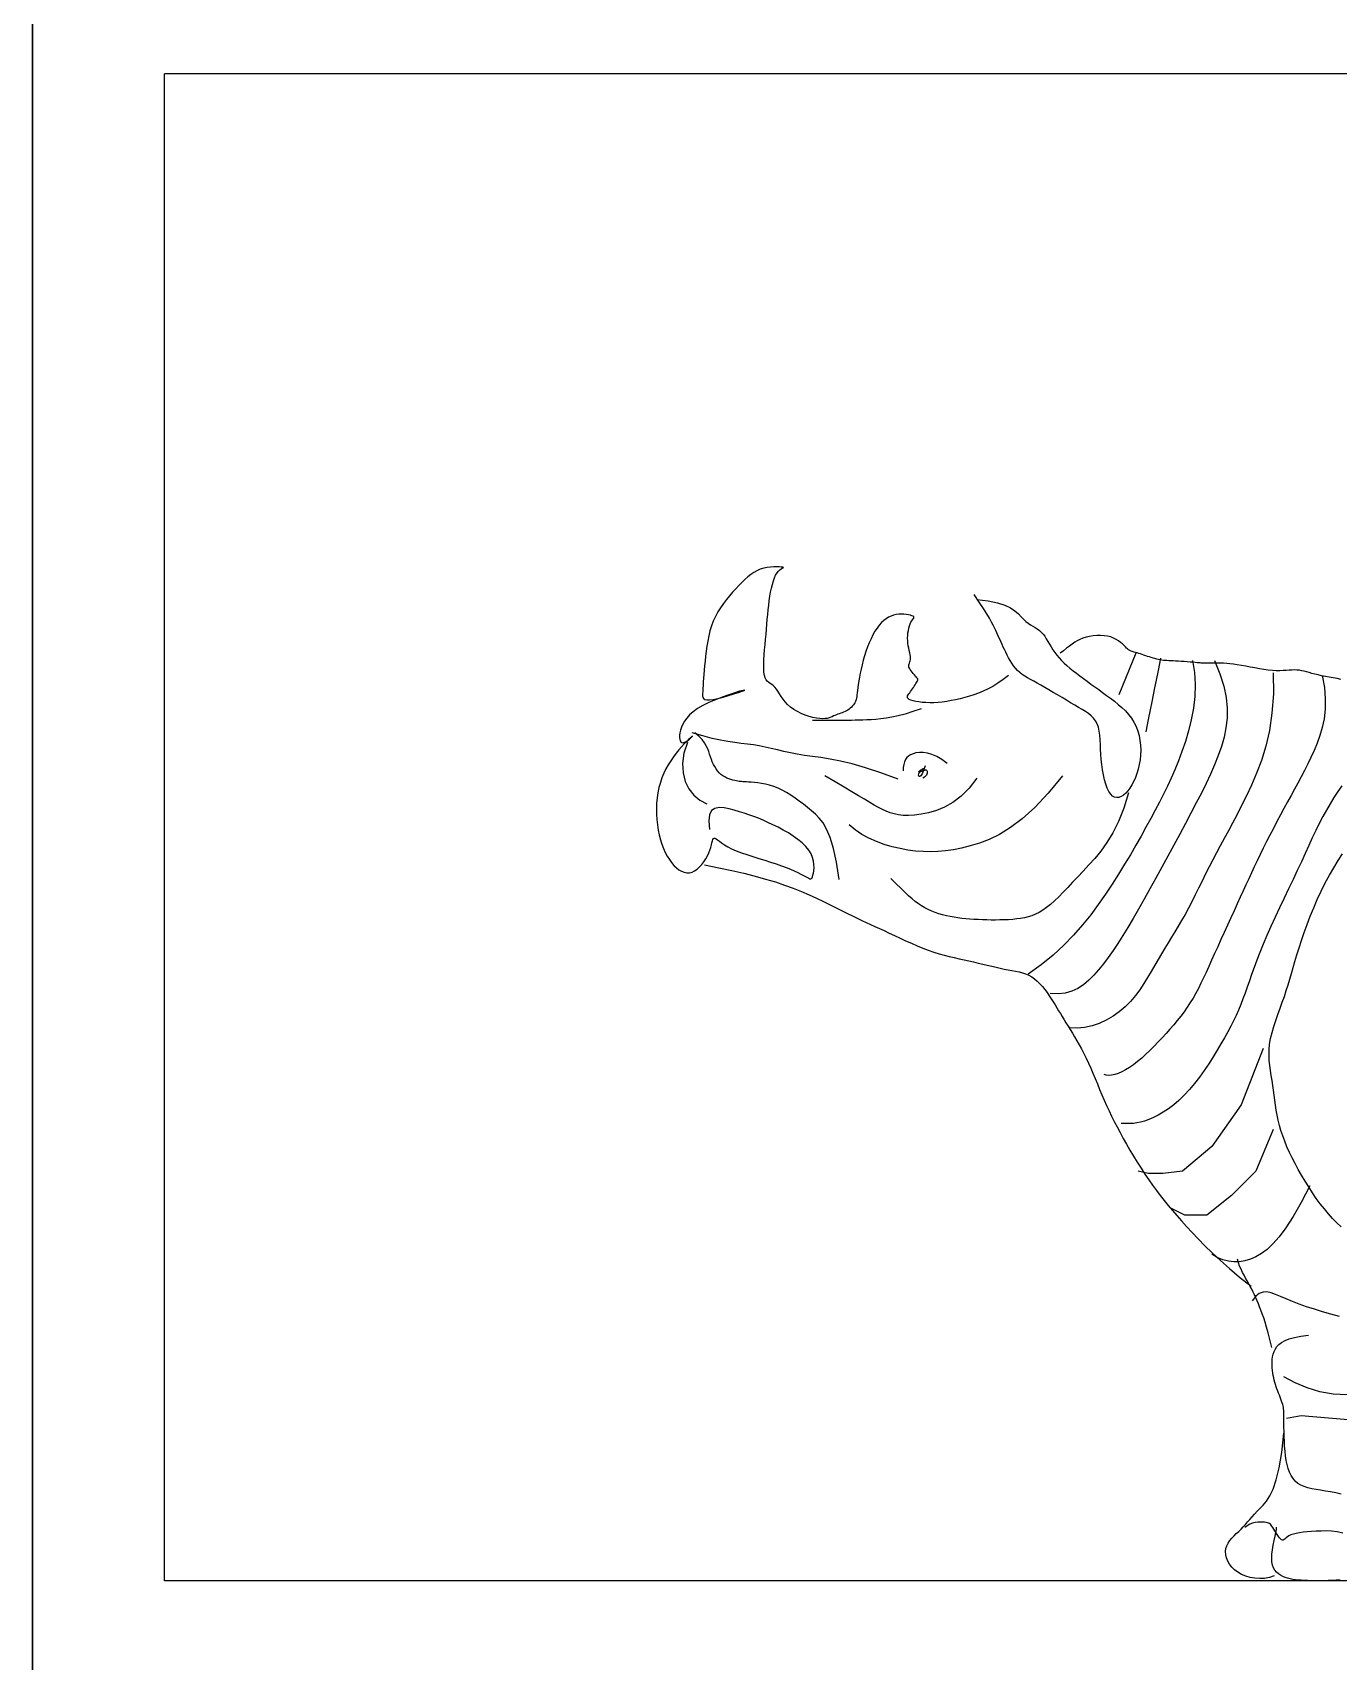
# Model space of a CAD drawing. Extents: x 477 to 4198, y 3437 to 7659.
# Drawn here: x 908.1 to 1145.6, y 5550.5 to 5846.6 of the extents above; entities that cross this region are included whole.
import ezdxf

# ---------------------------------------------------------------- set-up
doc = ezdxf.new("R2010")
doc.units = 0
doc.header["$MEASUREMENT"] = 0
for name, color, linetype in [('3', 3, 'CONTINUOUS'), ('4', 4, 'CONTINUOUS'), ('7', 7, 'CONTINUOUS'), ('K', 7, 'CONTINUOUS'), ('TEXT', 3, 'CONTINUOUS')]:
    doc.layers.add(name, color=color, linetype=linetype)

# ---------------------------------------------------------------- blocks, each defined once
blk = doc.blocks.new('雕像4')
at = {"layer": '3'}
for points in [[(84.23, 286.79), (82.5, 282.67), (81.3, 278.86), (80.56, 275.32), (80.23, 272), (80.28, 268.86), (80.63, 265.86), (81.24, 262.94), (82.07, 260.08), (83.05, 257.21), (84.18, 254.33), (85.43, 251.43), (86.81, 248.48), (88.29, 245.48), (89.88, 242.42), (91.54, 239.27), (93.27, 236.03), (95.07, 232.69), (96.91, 229.28), (98.77, 225.84), (100.65, 222.39), (102.51, 218.98), (104.36, 215.64), (106.17, 212.41), (107.92, 209.32), (109.61, 206.4), (111.23, 203.66), (112.81, 201.08), (114.35, 198.66), (115.86, 196.39), (117.35, 194.27), (118.84, 192.28), (120.34, 190.43), (121.86, 188.71), (123.42, 187.15), (125.07, 185.78), (126.81, 184.63), (128.69, 183.75), (130.74, 183.16), (132.97, 182.89), (135.43, 182.99)], [(91.11, 286.79), (90.47, 283.06), (90.25, 279.32), (90.37, 275.6), (90.8, 271.95), (91.47, 268.37), (92.32, 264.92), (93.3, 261.61), (94.36, 258.49), (95.44, 255.55), (96.55, 252.79), (97.69, 250.16), (98.87, 247.62), (100.09, 245.13), (101.37, 242.64), (102.7, 240.14), (104.1, 237.56), (105.57, 234.88), (107.12, 232.11), (108.74, 229.25), (110.45, 226.31), (112.25, 223.3), (114.15, 220.23), (116.14, 217.12), (118.24, 213.96), (120.45, 210.78), (122.81, 207.58), (125.35, 204.39), (128.13, 201.22), (131.17, 198.09), (134.52, 195.01), (138.22, 192.01), (142.31, 189.09)], [(101.04, 287.55), (101.81, 283.75), (102.41, 280.75), (102.9, 278.3), (103.34, 276.1), (103.78, 273.91), (104.27, 271.45), (104.87, 268.46), (105.63, 264.65)], [(108.69, 289.08), (114.04, 276.1)], [(50.61, 282.21), (49.95, 278.38), (49.68, 274.87), (49.73, 271.65), (50.06, 268.69), (50.62, 265.96), (51.36, 263.43), (52.22, 261.05), (53.15, 258.8), (54.12, 256.65), (55.11, 254.58), (56.12, 252.57), (57.15, 250.6), (58.2, 248.65), (59.26, 246.71), (60.34, 244.76), (61.43, 242.77), (62.54, 240.75), (63.64, 238.69), (64.75, 236.61), (65.84, 234.52), (66.92, 232.44), (67.97, 230.38), (68.99, 228.35), (69.97, 226.36), (70.9, 224.44), (71.8, 222.55), (72.67, 220.68), (73.53, 218.81), (74.39, 216.93), (75.27, 215.01), (76.17, 213.03), (77.1, 210.97), (78.08, 208.83), (79.09, 206.62), (80.12, 204.37), (81.16, 202.1), (82.19, 199.84), (83.21, 197.63), (84.19, 195.48), (85.12, 193.42), (86, 191.47), (86.84, 189.63), (87.64, 187.89), (88.43, 186.23), (89.22, 184.64), (90.03, 183.11), (90.87, 181.63), (91.75, 180.19), (92.68, 178.77), (93.67, 177.37), (94.72, 175.99), (95.81, 174.62), (96.94, 173.27), (98.1, 171.92), (99.31, 170.58), (100.53, 169.25), (101.79, 167.92), (103.06, 166.6), (104.34, 165.31), (105.63, 164.08), (106.92, 162.91), (108.2, 161.82), (109.47, 160.84), (110.72, 159.96), (111.95, 159.22), (113.14, 158.6), (114.27, 158.13), (115.34, 157.78), (116.32, 157.58), (117.21, 157.51), (117.98, 157.58), (118.62, 157.8)], [(65.89, 282.97), (65.86, 276.42), (66.29, 270.46), (67.1, 265.06), (68.22, 260.15), (69.57, 255.71), (71.08, 251.69), (72.65, 248.02), (74.23, 244.68), (75.75, 241.62), (77.19, 238.79), (78.57, 236.16), (79.89, 233.7), (81.16, 231.35), (82.39, 229.1), (83.58, 226.9), (84.74, 224.71), (85.88, 222.51), (86.99, 220.29), (88.09, 218.09), (89.17, 215.9), (90.24, 213.75), (91.3, 211.65), (92.35, 209.62), (93.4, 207.67), (94.45, 205.8), (95.5, 204.01), (96.55, 202.28), (97.6, 200.57), (98.66, 198.88), (99.71, 197.18), (100.76, 195.45), (101.81, 193.67), (102.86, 191.83), (103.94, 189.94), (105.06, 188.02), (106.24, 186.1), (107.51, 184.21), (108.89, 182.37), (110.4, 180.59), (112.06, 178.92), (113.89, 177.36), (115.86, 175.95), (117.95, 174.72), (120.14, 173.7), (122.4, 172.92), (124.7, 172.4), (127.01, 172.19), (129.32, 172.3)], [(44.46, 247.82), (45.72, 245.98), (46.96, 244.11), (48.16, 242.2), (49.33, 240.23), (50.46, 238.19), (51.55, 236.07), (52.63, 233.87), (53.71, 231.58), (54.81, 229.19), (55.94, 226.71), (57.12, 224.11), (58.38, 221.4), (59.7, 218.58), (61.09, 215.68), (62.5, 212.72), (63.92, 209.75), (65.31, 206.79), (66.65, 203.89), (67.91, 201.07), (69.07, 198.38), (70.11, 195.83), (71.03, 193.43), (71.87, 191.15), (72.62, 189), (73.33, 186.95), (74, 185), (74.66, 183.13), (75.32, 181.33), (76, 179.59), (76.71, 177.89), (77.47, 176.21), (78.28, 174.53), (79.14, 172.82), (80.08, 171.06), (81.09, 169.25), (82.19, 167.34), (83.39, 165.34), (84.66, 163.26), (86.02, 161.15), (87.45, 159.04), (88.93, 156.96), (90.47, 154.96), (92.05, 153.06), (93.66, 151.31), (95.29, 149.73), (96.93, 148.32), (98.56, 147.08), (100.17, 146.01), (101.73, 145.09), (103.24, 144.33), (104.67, 143.71), (106.01, 143.23), (107.25, 142.89), (108.38, 142.67), (109.42, 142.54), (110.36, 142.48), (111.21, 142.47), (111.98, 142.49), (112.66, 142.52), (113.27, 142.53)], [(175.67, 271.82), (178.3, 270.9), (180.69, 270.16), (182.86, 269.59), (184.84, 269.16), (186.65, 268.85), (188.31, 268.63), (189.84, 268.49), (191.26, 268.39), (192.6, 268.31), (193.87, 268.26), (195.08, 268.21), (196.25, 268.19), (197.41, 268.17), (198.55, 268.16), (199.71, 268.16), (200.9, 268.16), (202.12, 268.16), (203.35, 268.16), (204.58, 268.16), (205.77, 268.16), (206.89, 268.16), (207.93, 268.16), (208.84, 268.16), (209.61, 268.16)], [(182.87, 249.82), (188.26, 251.86), (193, 253.43), (197.17, 254.61), (200.85, 255.48), (204.1, 256.1), (207, 256.56), (209.62, 256.92), (212.04, 257.27), (214.32, 257.65), (216.48, 258.07), (218.55, 258.51), (220.53, 258.96), (222.46, 259.4), (224.34, 259.81), (226.19, 260.19), (228.02, 260.51), (229.87, 260.77), (231.78, 261), (233.79, 261.25), (235.94, 261.56), (238.3, 261.98), (240.91, 262.55), (243.82, 263.32), (247.07, 264.33)], [(201.21, 218.53), (202.11, 223.94), (203.07, 228.26), (204.09, 231.63), (205.16, 234.23), (206.28, 236.21), (207.45, 237.72), (208.64, 238.92), (209.87, 239.96), (211.13, 240.99), (212.4, 242.01), (213.69, 243), (215, 243.95), (216.32, 244.84), (217.65, 245.66), (218.98, 246.4), (220.32, 247.03), (221.65, 247.54), (222.97, 247.95), (224.25, 248.27), (225.48, 248.5), (226.63, 248.68), (227.7, 248.8), (228.66, 248.88), (229.49, 248.93), (230.19, 248.98), (230.77, 249.01), (231.26, 249.04), (231.69, 249.08), (232.08, 249.12), (232.46, 249.17), (232.86, 249.23), (233.31, 249.31), (233.82, 249.42), (234.39, 249.56), (235, 249.74), (235.63, 249.95), (236.28, 250.21), (236.93, 250.53), (237.56, 250.91), (238.15, 251.35), (238.7, 251.86), (239.2, 252.44), (239.66, 253.07), (240.08, 253.75), (240.47, 254.47), (240.81, 255.23), (241.12, 256.02), (241.4, 256.82), (241.65, 257.64), (241.92, 258.48), (242.25, 259.34), (242.68, 260.24), (243.26, 261.18), (244.02, 262.17), (245.02, 263.22), (246.3, 264.33)], [(248.59, 261.27), (249.68, 257.92), (250.11, 254.75), (249.95, 251.81), (249.26, 249.16), (248.11, 246.82), (246.55, 244.85), (244.66, 243.29), (242.48, 242.19)], [(167.53, 254.73), (169.21, 255.99), (170.81, 256.93), (172.33, 257.58), (173.74, 257.98), (175.05, 258.16), (176.24, 258.17), (177.3, 258.03), (178.23, 257.79), (179.02, 257.46), (179.67, 257.06), (180.2, 256.56), (180.62, 255.97), (180.92, 255.27), (181.13, 254.46), (181.25, 253.52), (181.29, 252.44)], [(174.41, 253.97), (174.95, 252.51), (175.41, 251.52), (175.79, 250.92), (176.1, 250.65), (176.32, 250.65), (176.45, 250.83), (176.49, 251.13), (176.45, 251.49), (176.31, 251.84), (176.1, 252.16), (175.85, 252.45), (175.59, 252.71), (175.33, 252.91), (175.12, 253.07), (174.97, 253.17), (174.92, 253.21), (174.97, 253.17), (175.12, 253.08), (175.33, 252.95), (175.59, 252.79), (175.85, 252.62), (176.1, 252.45), (176.31, 252.31), (176.45, 252.19), (176.5, 252.12), (176.46, 252.09), (176.36, 252.09), (176.21, 252.12), (176.01, 252.18), (175.78, 252.26), (175.54, 252.35), (175.3, 252.44), (175.07, 252.54), (174.85, 252.62), (174.64, 252.69), (174.46, 252.74), (174.29, 252.75), (174.14, 252.72), (174.01, 252.64), (173.9, 252.51), (173.82, 252.31), (173.78, 252.06), (173.79, 251.77), (173.87, 251.45), (174.03, 251.12), (174.29, 250.78), (174.67, 250.46), (175.17, 250.15)], [(131.61, 250.92), (136.06, 245.46), (140.23, 241.02), (144.15, 237.49), (147.82, 234.73), (151.27, 232.63), (154.5, 231.06), (157.54, 229.9), (160.4, 229.04), (163.09, 228.36), (165.64, 227.84), (168.09, 227.47), (170.47, 227.26), (172.8, 227.18), (175.11, 227.25), (177.44, 227.44), (179.82, 227.76), (182.27, 228.21), (184.75, 228.78), (187.22, 229.5), (189.65, 230.37), (192, 231.41), (194.21, 232.63), (196.26, 234.04), (198.1, 235.65)], [(158.36, 250.15), (160.73, 247.05), (163.23, 244.55), (165.8, 242.6), (168.38, 241.13), (170.93, 240.06), (173.38, 239.34), (175.68, 238.89), (177.78, 238.64), (179.64, 238.54), (181.29, 238.57), (182.76, 238.72), (184.1, 238.99), (185.36, 239.36), (186.56, 239.84), (187.76, 240.41), (188.99, 241.06), (190.3, 241.79), (191.74, 242.62), (193.36, 243.58), (195.19, 244.68), (197.3, 245.94), (199.73, 247.38), (202.53, 249.03), (205.74, 250.92)], [(110.98, 245.57), (112.5, 240.78), (114.16, 236.66), (115.93, 233.12), (117.77, 230.08), (119.65, 227.45), (121.54, 225.15), (123.39, 223.1), (125.18, 221.21), (126.87, 219.42), (128.47, 217.71), (129.99, 216.1), (131.43, 214.59), (132.8, 213.2), (134.11, 211.94), (135.37, 210.81), (136.58, 209.83), (137.76, 209), (138.91, 208.31), (140.05, 207.74), (141.18, 207.28), (142.32, 206.92), (143.48, 206.64), (144.66, 206.43), (145.88, 206.27), (147.14, 206.14), (148.45, 206.05), (149.78, 205.98), (151.13, 205.95), (152.5, 205.94), (153.87, 205.94), (155.23, 205.97), (156.58, 206.01), (157.9, 206.07), (159.21, 206.13), (160.49, 206.22), (161.75, 206.33), (163, 206.46), (164.22, 206.62), (165.44, 206.81), (166.64, 207.03), (167.83, 207.29), (169, 207.58), (170.15, 207.92), (171.29, 208.3), (172.4, 208.73), (173.48, 209.21), (174.53, 209.75), (175.55, 210.34), (176.55, 210.99), (177.53, 211.72), (178.54, 212.55), (179.61, 213.5), (180.78, 214.59), (182.06, 215.83), (183.49, 217.25), (185.11, 218.86)], [(69, 165.87), (75.88, 148.31), (85.05, 135.34), (94.22, 127.7), (100.34, 126.94), (104.92, 126.94), (107.98, 127.7)], [(65.95, 140.68), (71.3, 127.7), (78.94, 120.07), (86.58, 113.96), (93.46, 113.96), (98.04, 116.25)], [(54.48, 123.12), (57.21, 117.88), (59.69, 113.55), (61.95, 110.02), (64.04, 107.19), (65.98, 104.97), (67.81, 103.27), (69.57, 101.97), (71.3, 100.99), (73.02, 100.24), (74.73, 99.71), (76.45, 99.42), (78.17, 99.37), (79.89, 99.57), (81.61, 100.02), (83.33, 100.75), (85.05, 101.75)], [(66.37, 72.73), (66.93, 75.13), (67.45, 77.22), (67.95, 79.03), (68.42, 80.6), (68.87, 81.98), (69.3, 83.2), (69.72, 84.3), (70.13, 85.32), (70.53, 86.31), (70.94, 87.26), (71.34, 88.19), (71.75, 89.09), (72.16, 89.98), (72.59, 90.85), (73.04, 91.72), (73.51, 92.58), (73.99, 93.44), (74.49, 94.3), (74.99, 95.19), (75.48, 96.11), (75.94, 97.06), (76.37, 98.05), (76.75, 99.1), (77.07, 100.21)], [(28.93, 61.28), (33.73, 59.41), (38.37, 58.31), (42.86, 57.91), (47.17, 58.13), (51.31, 58.89), (55.26, 60.1), (59.01, 61.69), (62.55, 63.57)], [(38.86, 49.83), (57.2, 51.36), (61.79, 50.6)], [(44.18, 14.8), (45.94, 15.24), (47.67, 15.45), (49.35, 15.5), (50.96, 15.46), (52.49, 15.4), (53.94, 15.32), (55.3, 15.21), (56.55, 15.08), (57.69, 14.92), (58.71, 14.73), (59.6, 14.51), (60.36, 14.24), (60.98, 13.94), (61.48, 13.62), (61.89, 13.3), (62.22, 13.02), (62.49, 12.8), (62.75, 12.65), (63, 12.62), (63.27, 12.72), (63.57, 12.96), (63.91, 13.33), (64.27, 13.8), (64.64, 14.34), (65.01, 14.91), (65.37, 15.49), (65.71, 16.04), (66.02, 16.53), (66.29, 16.95), (66.53, 17.29), (66.77, 17.56), (67.03, 17.77), (67.32, 17.94), (67.67, 18.06), (68.1, 18.15), (68.62, 18.21), (69.24, 18.26), (69.96, 18.27), (70.74, 18.23), (71.56, 18.12), (72.39, 17.91), (73.22, 17.59), (74.01, 17.14), (74.73, 16.53)]]:
    blk.add_lwpolyline(points, dxfattribs=at)
at = {"layer": '7'}
for points in [[(148.43, 282.21), (150.11, 280.88), (151.73, 279.75), (153.3, 278.78), (154.83, 277.96), (156.31, 277.27), (157.77, 276.68), (159.22, 276.17), (160.65, 275.72), (162.08, 275.31), (163.51, 274.94), (164.93, 274.61), (166.34, 274.32), (167.72, 274.08), (169.09, 273.9), (170.43, 273.76), (171.73, 273.69), (173, 273.67), (174.22, 273.7), (175.36, 273.79), (176.41, 273.91), (177.36, 274.07), (178.18, 274.26), (178.86, 274.47), (179.38, 274.7), (179.72, 274.95), (179.91, 275.21), (179.96, 275.48), (179.9, 275.78), (179.75, 276.09), (179.53, 276.43), (179.26, 276.79), (178.97, 277.17), (178.67, 277.59), (178.38, 278.02), (178.1, 278.45), (177.82, 278.88), (177.57, 279.29), (177.34, 279.67), (177.13, 280.01), (176.96, 280.3), (176.83, 280.53), (176.74, 280.71), (176.69, 280.86), (176.69, 280.99), (176.74, 281.13), (176.84, 281.28), (177, 281.46), (177.22, 281.7), (177.49, 282), (177.81, 282.35), (178.15, 282.74), (178.49, 283.16), (178.82, 283.59), (179.1, 284.01), (179.33, 284.42), (179.48, 284.8), (179.54, 285.15), (179.52, 285.46), (179.45, 285.76), (179.34, 286.06), (179.22, 286.38), (179.11, 286.72), (179.03, 287.11), (178.99, 287.55), (179.03, 288.06), (179.12, 288.64), (179.24, 289.27), (179.39, 289.95), (179.55, 290.68), (179.69, 291.43), (179.81, 292.22), (179.89, 293.02), (179.9, 293.84), (179.87, 294.65), (179.79, 295.45), (179.66, 296.22), (179.5, 296.95), (179.31, 297.62), (179.1, 298.22), (178.87, 298.75), (178.62, 299.18), (178.39, 299.53), (178.18, 299.81), (178.02, 300.03), (177.93, 300.22), (177.92, 300.37), (178.01, 300.52), (178.23, 300.66), (178.58, 300.8), (179.06, 300.95), (179.65, 301.08), (180.32, 301.2), (181.05, 301.27), (181.83, 301.3), (182.64, 301.27), (183.45, 301.16), (184.26, 300.98), (185.05, 300.7), (185.83, 300.34), (186.59, 299.88), (187.33, 299.31), (188.05, 298.64), (188.76, 297.86), (189.44, 296.97), (190.09, 295.95), (190.72, 294.84), (191.32, 293.64), (191.89, 292.37), (192.42, 291.05), (192.91, 289.69), (193.36, 288.3), (193.77, 286.92), (194.13, 285.54), (194.44, 284.19), (194.71, 282.89), (194.95, 281.64), (195.14, 280.46), (195.31, 279.37), (195.44, 278.38), (195.55, 277.5), (195.64, 276.75), (195.71, 276.12), (195.77, 275.58), (195.84, 275.12), (195.92, 274.72), (196.02, 274.35), (196.15, 274.02), (196.32, 273.69), (196.53, 273.35), (196.79, 273), (197.08, 272.66), (197.41, 272.32), (197.78, 271.99), (198.16, 271.68), (198.57, 271.4), (198.99, 271.14), (199.43, 270.92), (199.87, 270.73), (200.32, 270.55), (200.77, 270.4), (201.23, 270.24), (201.68, 270.09), (202.12, 269.92), (202.56, 269.74), (202.98, 269.54), (203.42, 269.33), (203.88, 269.13), (204.39, 268.95), (204.96, 268.8), (205.62, 268.71), (206.38, 268.68), (207.27, 268.73), (208.29, 268.87), (209.42, 269.1), (210.62, 269.43), (211.86, 269.84), (213.09, 270.33), (214.29, 270.91), (215.42, 271.56), (216.44, 272.29), (217.33, 273.08), (218.09, 273.92), (218.76, 274.79), (219.34, 275.64), (219.86, 276.47), (220.35, 277.24), (220.81, 277.93), (221.28, 278.52), (221.77, 278.99), (222.26, 279.37), (222.75, 279.7), (223.22, 280.03), (223.66, 280.41), (224.04, 280.86), (224.36, 281.45), (224.59, 282.21), (224.74, 283.17), (224.8, 284.32), (224.8, 285.62), (224.74, 287.04), (224.63, 288.57), (224.5, 290.15), (224.36, 291.78), (224.21, 293.4), (224.07, 295.01), (223.94, 296.6), (223.81, 298.16), (223.68, 299.69), (223.55, 301.18), (223.4, 302.65), (223.24, 304.09), (223.06, 305.49), (222.86, 306.85), (222.63, 308.16), (222.38, 309.41), (222.09, 310.58), (221.78, 311.65), (221.43, 312.61), (221.06, 313.44), (220.64, 314.14), (220.2, 314.69), (219.76, 315.1), (219.34, 315.4), (218.99, 315.6), (218.73, 315.74), (218.6, 315.82), (218.63, 315.87), (218.86, 315.92), (219.3, 315.97), (219.94, 316.02), (220.73, 316.04), (221.65, 316.03), (222.65, 315.97), (223.71, 315.83), (224.8, 315.61), (225.87, 315.28), (226.89, 314.84), (227.88, 314.29), (228.84, 313.64), (229.78, 312.9), (230.71, 312.07), (231.63, 311.17), (232.56, 310.2), (233.51, 309.18), (234.47, 308.1), (235.44, 306.98), (236.41, 305.81), (237.34, 304.58), (238.24, 303.3), (239.08, 301.97), (239.84, 300.58), (240.51, 299.13), (241.08, 297.62), (241.56, 296.07), (241.95, 294.49), (242.26, 292.9), (242.52, 291.3), (242.73, 289.72), (242.91, 288.17), (243.06, 286.66), (243.2, 285.21), (243.32, 283.83), (243.44, 282.52), (243.54, 281.29), (243.63, 280.14), (243.71, 279.08), (243.77, 278.11), (243.82, 277.25), (243.86, 276.49), (243.84, 275.85), (243.74, 275.33), (243.51, 274.93), (243.11, 274.66), (242.5, 274.53), (241.65, 274.54), (240.51, 274.7), (239.08, 275.01), (237.46, 275.43), (235.76, 275.91), (234.13, 276.41), (232.68, 276.87), (231.54, 277.26), (230.84, 277.53), (230.71, 277.63), (231.22, 277.53), (232.31, 277.23), (233.84, 276.77), (235.69, 276.17), (237.74, 275.44), (239.86, 274.62), (241.93, 273.73), (243.82, 272.8), (245.45, 271.83), (246.8, 270.85), (247.9, 269.87), (248.79, 268.88), (249.49, 267.91), (250.02, 266.96), (250.42, 266.04), (250.7, 265.16), (250.9, 264.33), (251.01, 263.56), (251.04, 262.88), (250.99, 262.29), (250.85, 261.81), (250.63, 261.46), (250.33, 261.26), (249.94, 261.22), (249.47, 261.35), (248.96, 261.61), (248.44, 261.95), (247.95, 262.33), (247.52, 262.7), (247.2, 263.01), (247.01, 263.21), (247.01, 263.26), (247.21, 263.11), (247.59, 262.78), (248.13, 262.28), (248.79, 261.63), (249.55, 260.86), (250.38, 259.96), (251.24, 258.98), (252.1, 257.91), (252.95, 256.79), (253.76, 255.6), (254.54, 254.35), (255.26, 253.05), (255.92, 251.68), (256.51, 250.26), (257.02, 248.77), (257.45, 247.23), (257.79, 245.63), (258.03, 243.98), (258.18, 242.3), (258.25, 240.61), (258.23, 238.92), (258.13, 237.25), (257.96, 235.6), (257.71, 234), (257.39, 232.45), (257, 230.98), (256.55, 229.57), (256.04, 228.24), (255.47, 227), (254.86, 225.84), (254.2, 224.78), (253.5, 223.82), (252.77, 222.97), (252.01, 222.24), (251.22, 221.63), (250.42, 221.17), (249.6, 220.85), (248.78, 220.69), (247.95, 220.7), (247.14, 220.89), (246.33, 221.27), (245.55, 221.81), (244.8, 222.48), (244.1, 223.26), (243.44, 224.12), (242.86, 225.03), (242.34, 225.95), (241.91, 226.87), (241.58, 227.76), (241.32, 228.59), (241.11, 229.35), (240.94, 230.02), (240.79, 230.59), (240.64, 231.02), (240.47, 231.32), (240.26, 231.45), (239.99, 231.42), (239.64, 231.22), (239.19, 230.9), (238.62, 230.47), (237.91, 229.95), (237.05, 229.38), (236.01, 228.77), (234.78, 228.15), (233.34, 227.53), (231.73, 226.93), (230, 226.33), (228.17, 225.74), (226.31, 225.16), (224.45, 224.59), (222.63, 224.01), (220.9, 223.44), (219.29, 222.87), (217.82, 222.3), (216.47, 221.76), (215.26, 221.23), (214.18, 220.73), (213.23, 220.27), (212.41, 219.86), (211.73, 219.5), (211.17, 219.19), (210.72, 218.96), (210.38, 218.82), (210.1, 218.78), (209.89, 218.85), (209.72, 219.05), (209.58, 219.39), (209.44, 219.88), (209.29, 220.53), (209.17, 221.32), (209.1, 222.24), (209.12, 223.25), (209.25, 224.33), (209.54, 225.46), (210.02, 226.61), (210.71, 227.76), (211.64, 228.9), (212.78, 230), (214.1, 231.06), (215.55, 232.09), (217.09, 233.07), (218.7, 233.99), (220.32, 234.85), (221.92, 235.65), (223.47, 236.38), (224.97, 237.05), (226.45, 237.66), (227.91, 238.22), (229.38, 238.74), (230.86, 239.24), (232.38, 239.71), (233.95, 240.17), (235.57, 240.6), (237.17, 240.91), (238.67, 241), (239.98, 240.75), (241.02, 240.04), (241.7, 238.78), (241.94, 236.84), (241.66, 234.12)], [(158.36, 305.87), (154.74, 305.47), (151.85, 304.86), (149.56, 304.1), (147.8, 303.24), (146.44, 302.32), (145.38, 301.39), (144.53, 300.5), (143.78, 299.7), (143.03, 299.03), (142.29, 298.46), (141.56, 297.97), (140.84, 297.53), (140.14, 297.11), (139.47, 296.69), (138.83, 296.22), (138.24, 295.69), (137.68, 295.08), (137.17, 294.38), (136.67, 293.61), (136.18, 292.8), (135.69, 291.95), (135.17, 291.08), (134.63, 290.2), (134.03, 289.33), (133.38, 288.49), (132.67, 287.66), (131.91, 286.84), (131.09, 286.04), (130.21, 285.25), (129.29, 284.45), (128.31, 283.65), (127.28, 282.85), (126.21, 282.03), (125.09, 281.2), (123.94, 280.36), (122.76, 279.51), (121.56, 278.64), (120.33, 277.77), (119.1, 276.88), (117.86, 275.98), (116.62, 275.06), (115.39, 274.13), (114.2, 273.16), (113.06, 272.16), (111.99, 271.11), (111, 270), (110.1, 268.83), (109.32, 267.58), (108.67, 266.25), (108.15, 264.86), (107.74, 263.41), (107.46, 261.92), (107.29, 260.41), (107.23, 258.89), (107.27, 257.37), (107.41, 255.88), (107.65, 254.42), (107.97, 253.01), (108.38, 251.66), (108.85, 250.38), (109.38, 249.18), (109.96, 248.08), (110.58, 247.08), (111.23, 246.21), (111.91, 245.47), (112.61, 244.87), (113.31, 244.43), (114, 244.17), (114.69, 244.11), (115.35, 244.24), (115.99, 244.6), (116.58, 245.19), (117.13, 246.03), (117.63, 247.08), (118.08, 248.31), (118.48, 249.69), (118.82, 251.19), (119.11, 252.76), (119.34, 254.38), (119.51, 256), (119.63, 257.61), (119.71, 259.18), (119.78, 260.7), (119.86, 262.16), (119.98, 263.54), (120.16, 264.82), (120.42, 266.01), (120.79, 267.07), (121.28, 268.01), (121.9, 268.84), (122.63, 269.59), (123.48, 270.28), (124.42, 270.94), (125.46, 271.58), (126.59, 272.23), (127.79, 272.92), (129.07, 273.67), (130.39, 274.45), (131.75, 275.26), (133.12, 276.09), (134.49, 276.9), (135.83, 277.7), (137.13, 278.46), (138.36, 279.16), (139.52, 279.79), (140.59, 280.37), (141.59, 280.92), (142.52, 281.45), (143.38, 281.97), (144.18, 282.52), (144.93, 283.1), (145.62, 283.74), (146.27, 284.44), (146.87, 285.2), (147.43, 286), (147.95, 286.84), (148.43, 287.69), (148.88, 288.55), (149.3, 289.4), (149.7, 290.22), (150.07, 291.02), (150.42, 291.78), (150.76, 292.53), (151.09, 293.26), (151.42, 293.99), (151.75, 294.71), (152.09, 295.45), (152.44, 296.2), (152.81, 296.99), (153.24, 297.84), (153.76, 298.83), (154.42, 299.99), (155.25, 301.37), (156.28, 303.04), (157.56, 305.03), (159.12, 307.4)], [(44.82, 280.96), (45.99, 281.2), (47.2, 281.43), (48.42, 281.65), (49.62, 281.88), (50.79, 282.1), (51.88, 282.34), (52.88, 282.58), (53.81, 282.83), (54.67, 283.07), (55.48, 283.29), (56.25, 283.49), (57, 283.66), (57.75, 283.79), (58.5, 283.86), (59.28, 283.88), (60.09, 283.86), (60.94, 283.81), (61.85, 283.75), (62.81, 283.7), (63.84, 283.67), (64.95, 283.67), (66.14, 283.74), (67.43, 283.86), (68.79, 284.05), (70.19, 284.28), (71.62, 284.53), (73.05, 284.8), (74.46, 285.06), (75.81, 285.3), (77.1, 285.52), (78.29, 285.69), (79.4, 285.81), (80.41, 285.9), (81.35, 285.96), (82.21, 286), (82.99, 286.02), (83.71, 286.02), (84.36, 286.03), (84.95, 286.03), (85.48, 286.03), (85.96, 286.03), (86.38, 286.03), (86.75, 286.03), (87.06, 286.03), (87.33, 286.03), (87.54, 286.03), (87.71, 286.03), (87.86, 286.03), (88.01, 286.03), (88.18, 286.04), (88.4, 286.06), (88.69, 286.08), (89.08, 286.11), (89.58, 286.15), (90.22, 286.21), (90.98, 286.27), (91.82, 286.34), (92.72, 286.41), (93.65, 286.48), (94.58, 286.55), (95.48, 286.61), (96.33, 286.66), (97.1, 286.7), (97.8, 286.74), (98.44, 286.77), (99.04, 286.81), (99.59, 286.84), (100.13, 286.89), (100.65, 286.96), (101.17, 287.04), (101.7, 287.15), (102.24, 287.28), (102.79, 287.42), (103.35, 287.58), (103.92, 287.76), (104.48, 287.94), (105.06, 288.13), (105.63, 288.32), (106.2, 288.51), (106.77, 288.69), (107.32, 288.87), (107.84, 289.05), (108.34, 289.21), (108.8, 289.35), (109.21, 289.48), (109.58, 289.59), (109.88, 289.67), (110.15, 289.75), (110.38, 289.83), (110.6, 289.92), (110.81, 290.05), (111.05, 290.21), (111.31, 290.44), (111.62, 290.73), (111.98, 291.1), (112.41, 291.54), (112.91, 292.01), (113.48, 292.5), (114.13, 292.98), (114.86, 293.43), (115.67, 293.84), (116.58, 294.17), (117.58, 294.41), (118.65, 294.55), (119.77, 294.62), (120.91, 294.6), (122.06, 294.5), (123.17, 294.33), (124.24, 294.09), (125.24, 293.79), (126.16, 293.42), (127, 293), (127.81, 292.51), (128.62, 291.96), (129.45, 291.34), (130.33, 290.66), (131.3, 289.9), (132.38, 289.08)], [(44.74, 110.31), (46.06, 111.57), (47.37, 112.9), (48.67, 114.33), (49.95, 115.86), (51.22, 117.48), (52.46, 119.17), (53.67, 120.93), (54.84, 122.72), (55.98, 124.54), (57.06, 126.37), (58.09, 128.19), (59.07, 129.99), (59.98, 131.77), (60.82, 133.52), (61.6, 135.25), (62.3, 136.96), (62.93, 138.64), (63.48, 140.3), (63.95, 141.93), (64.34, 143.54), (64.67, 145.13), (64.93, 146.7), (65.16, 148.26), (65.37, 149.81), (65.57, 151.34), (65.77, 152.87), (65.99, 154.4), (66.24, 155.93), (66.51, 157.46), (66.76, 159.01), (66.98, 160.58), (67.14, 162.19), (67.21, 163.83), (67.18, 165.51), (67.01, 167.25), (66.7, 169.04), (66.26, 170.88), (65.72, 172.75), (65.1, 174.64), (64.44, 176.54), (63.75, 178.43), (63.07, 180.3), (62.42, 182.13), (61.83, 183.92), (61.28, 185.69), (60.75, 187.47), (60.23, 189.27), (59.69, 191.13), (59.13, 193.06), (58.52, 195.1), (57.84, 197.27), (57.08, 199.58), (56.24, 202.02), (55.33, 204.55), (54.34, 207.14), (53.27, 209.76), (52.14, 212.38), (50.95, 214.97), (49.69, 217.49), (48.37, 219.93), (47.01, 222.26), (45.64, 224.49), (44.26, 226.62)], [(243.24, 223.11), (238.83, 222.25), (234.75, 221.39), (230.97, 220.51), (227.47, 219.63), (224.21, 218.72), (221.16, 217.8), (218.3, 216.84), (215.61, 215.86), (213.04, 214.84), (210.61, 213.8), (208.31, 212.76), (206.13, 211.72), (204.08, 210.71), (202.15, 209.74), (200.35, 208.82), (198.67, 207.97), (197.1, 207.2), (195.62, 206.49), (194.21, 205.83), (192.84, 205.21), (191.48, 204.59), (190.1, 203.96), (188.69, 203.32), (187.2, 202.63), (185.63, 201.89), (183.98, 201.1), (182.27, 200.29), (180.52, 199.48), (178.74, 198.68), (176.96, 197.91), (175.19, 197.18), (173.45, 196.52), (171.75, 195.94), (170.1, 195.43), (168.48, 194.98), (166.9, 194.58), (165.35, 194.22), (163.83, 193.88), (162.32, 193.55), (160.84, 193.22), (159.36, 192.88), (157.91, 192.53), (156.47, 192.19), (155.06, 191.85), (153.68, 191.52), (152.33, 191.21), (151.02, 190.93), (149.76, 190.67), (148.54, 190.45), (147.37, 190.24), (146.24, 190.03), (145.15, 189.8), (144.11, 189.52), (143.11, 189.19), (142.15, 188.77), (141.22, 188.25), (140.33, 187.63), (139.48, 186.89), (138.66, 186.08), (137.88, 185.2), (137.13, 184.27), (136.42, 183.32), (135.75, 182.35), (135.11, 181.39), (134.5, 180.44), (133.93, 179.51), (133.37, 178.6), (132.82, 177.68), (132.26, 176.76), (131.7, 175.82), (131.13, 174.86), (130.52, 173.88), (129.88, 172.86), (129.22, 171.8), (128.53, 170.69), (127.82, 169.54), (127.09, 168.33), (126.37, 167.06), (125.64, 165.74), (124.92, 164.34), (124.21, 162.87), (123.51, 161.35), (122.81, 159.77), (122.12, 158.15), (121.42, 156.51), (120.73, 154.84), (120.03, 153.16), (119.31, 151.49), (118.59, 149.83), (117.85, 148.17), (117.08, 146.5), (116.29, 144.83), (115.46, 143.14), (114.59, 141.42), (113.67, 139.67), (112.69, 137.88), (111.66, 136.05), (110.58, 134.18), (109.45, 132.3), (108.3, 130.42), (107.12, 128.56), (105.92, 126.73), (104.72, 124.96), (103.52, 123.25), (102.33, 121.62), (101.13, 120.04), (99.91, 118.5), (98.66, 116.97), (97.34, 115.42), (95.95, 113.82), (94.47, 112.16), (92.89, 110.4), (91.17, 108.53), (89.29, 106.53), (87.23, 104.41), (84.93, 102.17), (82.38, 99.79), (79.53, 97.27), (76.36, 94.62), (72.82, 91.83)], [(45.18, 82.37), (47.89, 83.08), (50.53, 83.83), (53.07, 84.61), (55.5, 85.4), (57.79, 86.21), (59.91, 87.01), (61.85, 87.81), (63.59, 88.57), (65.15, 89.25), (66.57, 89.75), (67.86, 90.02), (69.07, 89.98), (70.23, 89.55), (71.35, 88.66), (72.49, 87.23)], [(44.68, 27.01), (46.38, 27.35), (48.03, 27.66), (49.62, 27.93), (51.13, 28.17), (52.55, 28.41), (53.89, 28.66), (55.13, 28.96), (56.27, 29.33), (57.3, 29.77), (58.22, 30.33), (59.02, 31.02), (59.71, 31.83), (60.3, 32.75), (60.8, 33.79), (61.21, 34.93), (61.55, 36.17), (61.83, 37.49), (62.04, 38.9), (62.21, 40.39), (62.34, 41.91), (62.43, 43.45), (62.49, 44.96), (62.53, 46.43), (62.54, 47.8), (62.55, 49.06), (62.55, 50.17), (62.55, 51.1), (62.56, 51.88), (62.57, 52.53), (62.6, 53.09), (62.65, 53.58), (62.71, 54.02), (62.81, 54.46), (62.93, 54.92), (63.09, 55.42), (63.28, 55.96), (63.5, 56.54), (63.73, 57.15), (63.97, 57.78), (64.22, 58.43), (64.47, 59.09), (64.72, 59.76), (64.95, 60.42), (65.17, 61.1), (65.37, 61.78), (65.56, 62.47), (65.73, 63.19), (65.88, 63.92), (66.01, 64.69), (66.12, 65.48), (66.2, 66.31), (66.25, 67.16), (66.25, 68.03), (66.2, 68.9), (66.08, 69.76), (65.89, 70.61), (65.6, 71.44), (65.23, 72.22), (64.74, 72.96), (64.1, 73.65), (63.27, 74.28), (62.22, 74.86), (60.89, 75.38), (59.26, 75.84), (57.28, 76.23), (54.91, 76.55)], [(65.61, 1.46), (67.07, 0.99), (68.58, 0.72), (70.1, 0.64), (71.61, 0.74), (73.08, 1), (74.47, 1.4), (75.77, 1.94), (76.94, 2.6), (77.97, 3.37), (78.83, 4.22), (79.54, 5.14), (80.08, 6.1), (80.47, 7.09), (80.69, 8.08), (80.75, 9.05), (80.64, 9.98), (80.37, 10.86), (79.96, 11.69), (79.43, 12.47), (78.81, 13.22), (78.12, 13.95), (77.4, 14.67), (76.66, 15.37), (75.93, 16.09), (75.22, 16.81), (74.54, 17.55), (73.87, 18.31), (73.18, 19.09), (72.46, 19.91), (71.71, 20.75), (70.89, 21.64), (70, 22.57), (69.03, 23.58), (68.01, 24.8), (66.96, 26.4), (65.92, 28.56), (64.93, 31.43), (64.01, 35.18), (63.21, 39.99), (62.55, 46.02)], [(44.98, 0.19), (46.26, 0.11), (47.52, 0.06), (48.74, 0.02), (49.91, -0.01), (51.05, -0.03), (52.14, -0.04), (53.2, -0.03), (54.22, -0.01), (55.22, 0.02), (56.18, 0.06), (57.13, 0.11), (58.04, 0.18), (58.94, 0.28), (59.8, 0.41), (60.63, 0.57), (61.43, 0.77), (62.2, 1.02), (62.93, 1.33), (63.63, 1.7), (64.28, 2.13), (64.86, 2.66), (65.37, 3.28), (65.79, 4.01), (66.1, 4.86), (66.3, 5.85), (66.37, 6.99), (66.31, 8.28), (66.13, 9.66), (65.89, 11.09), (65.61, 12.5), (65.33, 13.83), (65.08, 15.01), (64.91, 16), (64.84, 16.72)]]:
    blk.add_lwpolyline(points, dxfattribs=at)
blk = doc.blocks.new('牛01')
at = {"layer": 'K', "xscale": -0.648, "yscale": 0.648, "zscale": 0.648}
blk.add_blockref('雕像4', (181.08, 12.64), dxfattribs=at)

msp = doc.modelspace()

# ---------------------------------------------------------------- linework, layer by layer
at = {"layer": '4'}
msp.add_line((908.07, 4189.14), (908.07, 6889.14), dxfattribs=at)
msp.add_lwpolyline([(908.07, 4929.14), (1858.07, 4929.14), (1858.07, 6179.14), (908.07, 6179.14)], close=True, dxfattribs=at)
at = {"layer": '7'}
for p, q in [((932.07, 5565.14), (932.07, 5839.14)), ((1371.07, 5839.14), (932.07, 5839.14)), ((1371.07, 5565.14), (932.07, 5565.14))]:
    msp.add_line(p, q, dxfattribs=at)

# ---------------------------------------------------------------- block references
at = {"layer": 'TEXT', "xscale": 0.9, "yscale": 0.9, "zscale": 0.9}
msp.add_blockref('牛01', (1009.17, 5553.82), dxfattribs=at)

doc.saveas('drawing.dxf')
